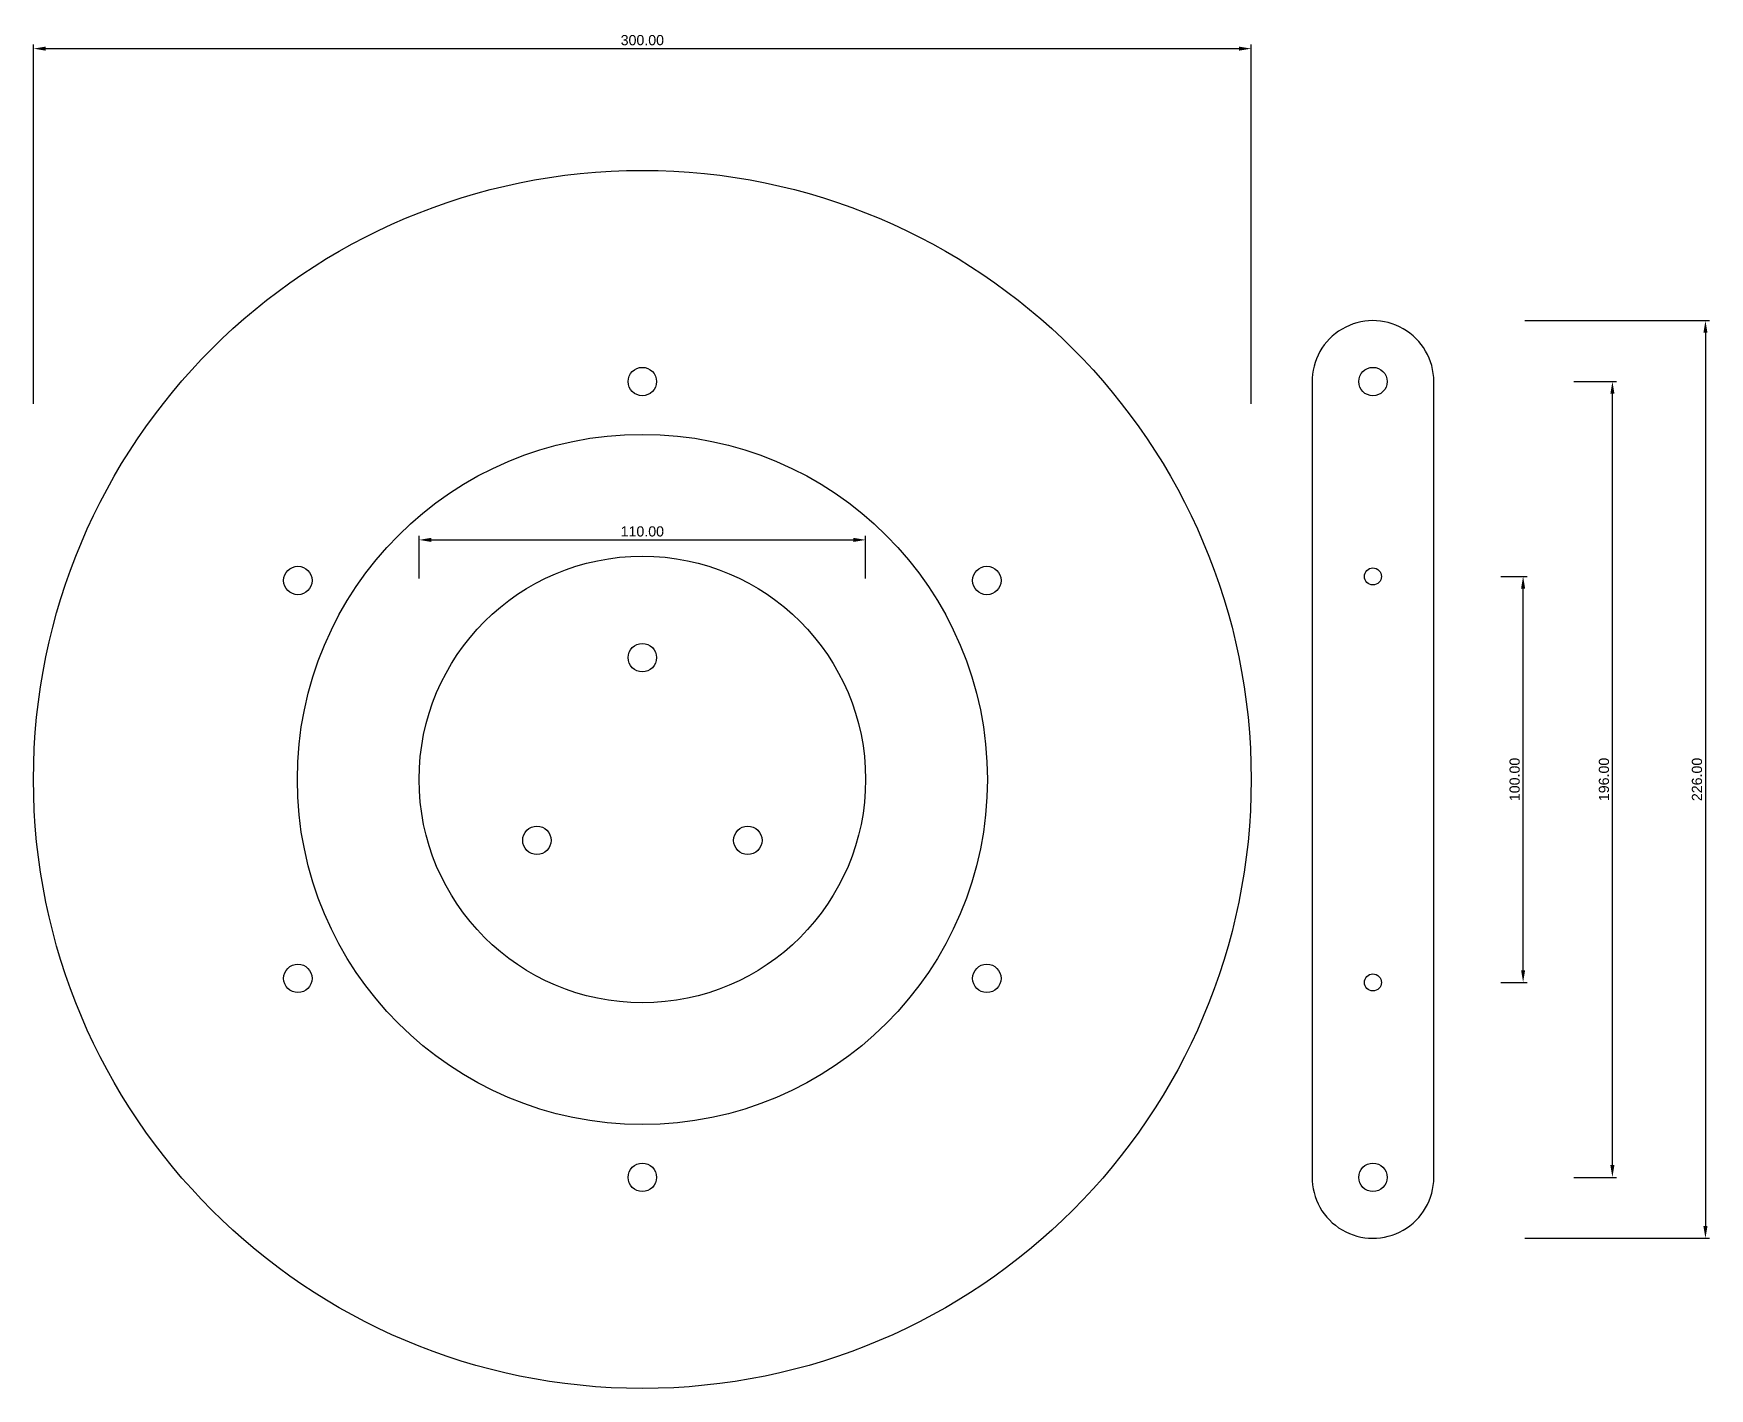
# Model space of a CAD drawing. Header units: millimetres. Extents: x -150 to 263, y -150 to 184.
import ezdxf

# ---------------------------------------------------------------- set-up
doc = ezdxf.new("R2010")
doc.units = ezdxf.units.MM
doc.layers.add('盾', color=12, linetype='Continuous', true_color=0xc80000)
doc.styles.add('Arial Regular', font='arial.ttf')
doc.dimstyles.new('毫米(小)', dxfattribs={"dimtxt": 2.5, "dimasz": 3, "dimexe": 1, "dimexo": 0.5, "dimgap": 0.8, "dimtad": 1, "dimtoh": 1, "dimzin": 1, "dimdsep": 46, "dimtxsty": 'Arial Regular', "dimcen": 2.5, "dimadec": 1, "dimazin": 1, "dimtfac": 1, "dimtdec": 4, "dimtix": 1, "dimtofl": 0, "dimtmove": 1, "dimatfit": 3, "dimfxl": 1, "dimtolj": 1, "dimtzin": 1, "dimarcsym": 0})

# ---------------------------------------------------------------- blocks, each defined once
blk = doc.blocks.new('*D1')
at = {"layer": 'Defpoints', "color": 0}
for p in [(55, 59), (-55, 49), (55, 49)]:
    blk.add_point(p, dxfattribs=at)
at = {"layer": '盾', "color": 0, "lineweight": -2}
for p, q in [((-55, 49.5), (-55, 60)), ((-52, 59), (52, 59)), ((55, 49.5), (55, 60))]:
    blk.add_line(p, q, dxfattribs=at)
at = {"layer": '盾', "color": 0}
for points in [[(-52, 59.5), (-52, 58.5), (-55, 59)], [(52, 58.5), (52, 59.5), (55, 59)]]:
    blk.add_solid(points, dxfattribs=at)
at = {"layer": '盾', "color": 0, "insert": (0, 61.07625), "char_height": 2.5, "attachment_point": 5, "style": 'Arial Regular'}
blk.add_mtext('\\A1;110.00', dxfattribs=at)
blk = doc.blocks.new('*D2')
at = {"layer": 'Defpoints', "color": 0}
for p in [(211, 50), (217, 50), (211, -50)]:
    blk.add_point(p, dxfattribs=at)
at = {"layer": '盾', "color": 0, "lineweight": -2}
for p, q in [((211.5, 50), (218, 50)), ((217, -47), (217, 47)), ((211.5, -50), (218, -50))]:
    blk.add_line(p, q, dxfattribs=at)
at = {"layer": '盾', "color": 0}
for points in [[(217.5, 47), (216.5, 47), (217, 50)], [(216.5, -47), (217.5, -47), (217, -50)]]:
    blk.add_solid(points, dxfattribs=at)
at = {"layer": '盾', "color": 0, "insert": (214.92375, 0), "char_height": 2.5, "attachment_point": 5, "rotation": 90, "style": 'Arial Regular'}
blk.add_mtext('\\A1;100.00', dxfattribs=at)
blk = doc.blocks.new('*D3')
at = {"layer": 'Defpoints', "color": 0}
for p in [(229, 98), (239, 98), (229, -98)]:
    blk.add_point(p, dxfattribs=at)
at = {"layer": '盾', "color": 0, "lineweight": -2}
for p, q in [((229.5, 98), (240, 98)), ((239, -95), (239, 95)), ((229.5, -98), (240, -98))]:
    blk.add_line(p, q, dxfattribs=at)
at = {"layer": '盾', "color": 0}
for points in [[(239.5, 95), (238.5, 95), (239, 98)], [(238.5, -95), (239.5, -95), (239, -98)]]:
    blk.add_solid(points, dxfattribs=at)
at = {"layer": '盾', "color": 0, "insert": (236.92375, 0), "char_height": 2.5, "attachment_point": 5, "rotation": 90, "style": 'Arial Regular'}
blk.add_mtext('\\A1;196.00', dxfattribs=at)
blk = doc.blocks.new('*D4')
at = {"layer": 'Defpoints', "color": 0}
for p in [(216.92, 113), (216.92, -113), (261.92, -113)]:
    blk.add_point(p, dxfattribs=at)
at = {"layer": '盾', "color": 0, "lineweight": -2}
for p, q in [((217.42, 113), (262.92, 113)), ((261.92, 110), (261.92, -110)), ((217.42, -113), (262.92, -113))]:
    blk.add_line(p, q, dxfattribs=at)
at = {"layer": '盾', "color": 0}
for points in [[(262.42, 110), (261.42, 110), (261.92, 113)], [(261.42, -110), (262.42, -110), (261.92, -113)]]:
    blk.add_solid(points, dxfattribs=at)
at = {"layer": '盾', "color": 0, "insert": (259.84, 0), "char_height": 2.5, "attachment_point": 5, "rotation": 90, "style": 'Arial Regular'}
blk.add_mtext('\\A1;226.00', dxfattribs=at)
blk = doc.blocks.new('*D5')
at = {"layer": 'Defpoints', "color": 0}
for p in [(150, 180), (-150, 92), (150, 92)]:
    blk.add_point(p, dxfattribs=at)
at = {"layer": '盾', "color": 0, "lineweight": -2}
for p, q in [((-150, 92.5), (-150, 181)), ((-147, 180), (147, 180)), ((150, 92.5), (150, 181))]:
    blk.add_line(p, q, dxfattribs=at)
at = {"layer": '盾', "color": 0}
for points in [[(-147, 180.5), (-147, 179.5), (-150, 180)], [(147, 179.5), (147, 180.5), (150, 180)]]:
    blk.add_solid(points, dxfattribs=at)
at = {"layer": '盾', "color": 0, "insert": (0, 182.07625), "char_height": 2.5, "attachment_point": 5, "style": 'Arial Regular'}
blk.add_mtext('\\A1;300.00', dxfattribs=at)

msp = doc.modelspace()

# ---------------------------------------------------------------- linework, layer by layer
at = {"layer": '盾'}
msp.add_line((165, 97.834), (165, -97.834), dxfattribs=at)
msp.add_lwpolyline([(195, -98), (195, -97.834), (195, 97.834), (195, 98)], dxfattribs=at)
for centre, radius in [((0, 0), 150), ((0, 98), 3.5), ((180, 98), 3.5), ((0, 0), 85), ((0, 0), 55), ((-84.87, 49), 3.5), ((84.87, 49), 3.5), ((180, 50), 2.1), ((0, 30), 3.5), ((-25.981, -15), 3.5), ((25.981, -15), 3.5), ((-84.87, -49), 3.5), ((84.87, -49), 3.5), ((180, -50), 2.1), ((0, -98), 3.5), ((180, -98), 3.5)]:
    msp.add_circle(centre, radius, dxfattribs=at)
for centre, start, end in [((180, 98), 0.00088, 180.63359), ((180, -98), 179.36641, 359.99912)]:
    msp.add_arc(centre, 15, start, end, dxfattribs=at)

# ---------------------------------------------------------------- dimensions: what is measured, and where the dimension line sits
for base, p1, p2, picture, middle in [((150, 180), (-150, 92), (150, 92), '*D5', (0, 182.076)), ((55, 59), (-55, 49), (55, 49), '*D1', (0, 61.076))]:
    dim = msp.add_linear_dim(base=base, p1=p1, p2=p2, dimstyle='毫米(小)', override={"dimscale": 1, "dimtxt": 2.5, "dimasz": 3, "dimexe": 1, "dimexo": 0.5, "dimgap": 0.8, "dimtad": 1, "dimtih": 0, "dimtoh": 0, "dimdec": 2, "dimlfac": 1, "dimzin": 1, "dimtxsty": 'Arial Regular', "dimsah": 0, "dimcen": 2.5, "dimadec": 1, "dimazin": 1, "dimtix": 0, "dimtmove": 0, "dimtzin": 1}, dxfattribs=at)
    dim.commit()
    dim.dimension.update_dxf_attribs({"geometry": picture, "text_midpoint": middle})
for base, p1, p2, picture, middle in [((261.917, -113), (216.917, 113), (216.917, -113), '*D4', (259.84, 0)), ((239, 98), (229, -98), (229, 98), '*D3', (236.924, 0)), ((217, 50), (211, -50), (211, 50), '*D2', (214.924, 0))]:
    dim = msp.add_linear_dim(base=base, p1=p1, p2=p2, angle=90, dimstyle='毫米(小)', override={"dimscale": 1, "dimtxt": 2.5, "dimasz": 3, "dimexe": 1, "dimexo": 0.5, "dimgap": 0.8, "dimtad": 1, "dimtih": 0, "dimtoh": 0, "dimdec": 2, "dimlfac": 1, "dimzin": 1, "dimtxsty": 'Arial Regular', "dimsah": 0, "dimcen": 2.5, "dimadec": 1, "dimazin": 1, "dimtix": 0, "dimtmove": 0, "dimtzin": 1}, dxfattribs=at)
    dim.commit()
    dim.dimension.update_dxf_attribs({"geometry": picture, "text_midpoint": middle})

doc.saveas('drawing.dxf')
